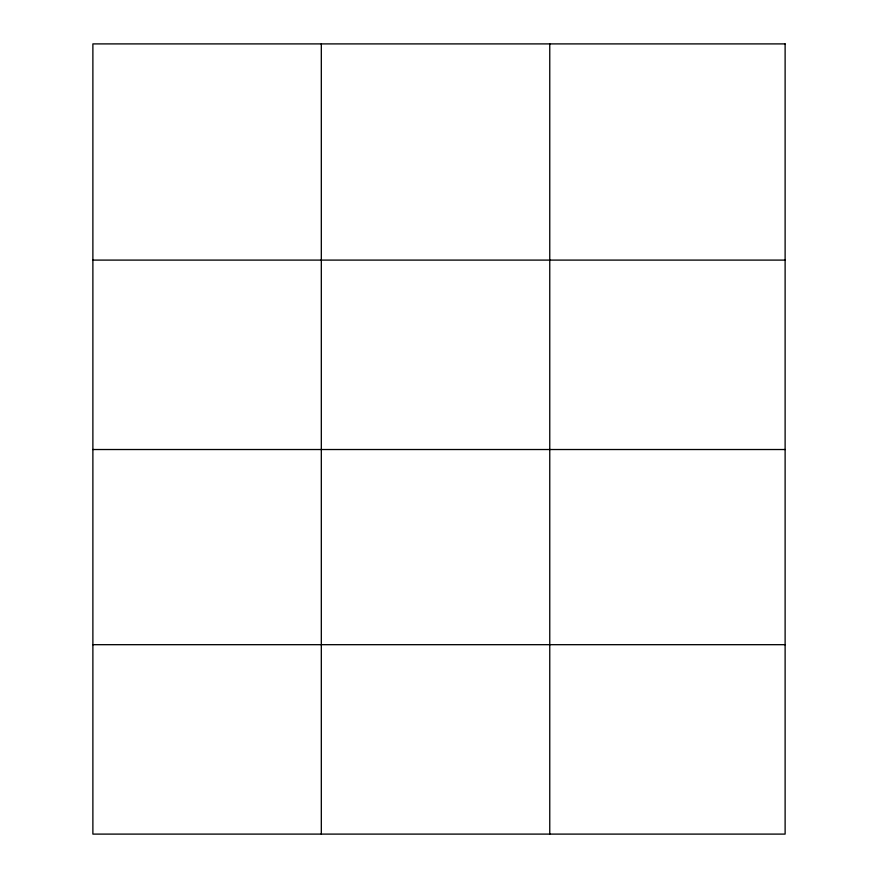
<?xml version="1.0" encoding="UTF-8"?>
<svg xmlns="http://www.w3.org/2000/svg" width="878" height="878" viewBox="0 0 878 878"><rect width="100%" height="100%" fill="white"/><g stroke="black" fill="none" stroke-linecap="round" stroke-linejoin="round"><path stroke-width="1.32" d="M92.881 260.097L785.119 260.097M92.881 449.525L785.119 449.525M92.881 644.682L785.119 644.682M549.76 43.9L549.76 834.1M321.315 43.9L321.315 834.1M785.119 43.9L92.881 43.9L92.881 834.1L785.119 834.1L785.119 43.9"/></g></svg>
